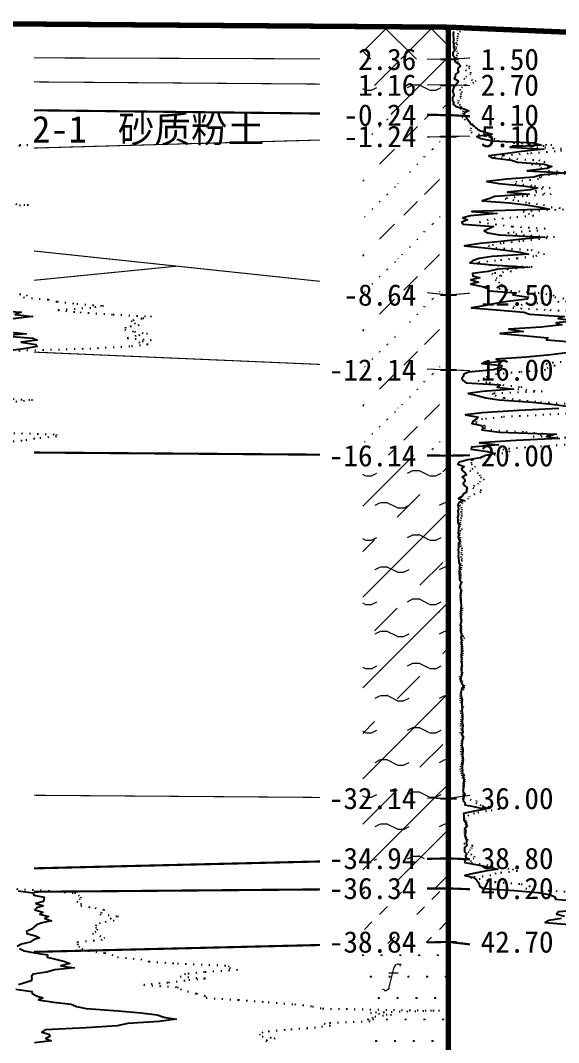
# Model space of a CAD drawing. Extents: x -37 to 3540, y -1485 to 297.
# Drawn here: x 235.3 to 285.5, y 123.8 to 219.3 of the extents above; entities that cross this region are included whole.
import ezdxf
from ezdxf.enums import TextEntityAlignment as Align

# ---------------------------------------------------------------- set-up
doc = ezdxf.new("R2010")
doc.units = 0
doc.linetypes.add('DOT', pattern=[6.35, 0, -6.35])
for name, color, linetype in [('CURVE', 200, 'CONTINUOUS'), ('HOLE', 41, 'CONTINUOUS'), ('STRATUM', 241, 'CONTINUOUS')]:
    doc.layers.add(name, color=color, linetype=linetype)
doc.layers.add('HATCH', color=7, linetype='CONTINUOUS', lineweight=13)
doc.styles.add('ST', font='')
doc.styles.get('ST').set_extended_font_data('SimSun')
pattern_1 = [(45, (0, 0), (-4.24264, 4.24264), [10, 0]), (45, (1.061, -3.182), (-2.12132, 6.36396), [3, -3])]
pattern_2 = [(45, (0, 0), (-4.24264, 4.24264), [10, 0]), (45, (1.061, -3.182), (-2.12132, 6.36396), [3, -3]), (26.565, (1.0741, -0.2536), (5.999823, 5.999812), [0.567, -12.849]), (0, (0.507, -0.2536), (0, 6), [0.567, -5.433]), (26.565, (-1.5813, 0), (5.999823, 5.999812), [0.567, -12.849]), (0, (-1.074, 0.2536), (0, 6), [0.567, -5.433]), (153.435, (0.5071, -0.2536), (-5.999818, -5e-06), [1.134, -12.2826]), (26.565, (4.0741, 2.7464), (5.999823, 5.999812), [0.567, -12.849]), (0, (3.507, 2.7464), (0, 6), [0.567, -5.433]), (26.565, (1.4187, 3), (5.999823, 5.999812), [0.567, -12.849]), (0, (1.926, 3.2536), (0, 6), [0.567, -5.433]), (153.435, (3.5071, 2.7464), (-5.999818, -5e-06), [1.134, -12.2826])]
pattern_3 = [(45, (0, 0), (-7e-07, 6.99998), [1.97196, -7.92754]), (45, (2.813, 2.829), (-7e-07, 6.99998), [1.99367, -7.90583]), (45, (5.0675, 5.082), (-7e-07, 6.99998), [1.81361, -8.08588]), (26.5651, (0, 3.5), (7, 7), [0.0965, -15.55598]), (36.8699, (0.7, 4.2), (7, 7), [0.19775, -34.80225]), (315, (3.5, 6.976), (6.99998, 1e-06), [0.03305, -9.86644]), (26.565, (3.5, 0), (7, 7), [0.14475, -15.50773]), (26.565, (4.2, 0.7), (7, 7), [0.10528, -15.5472]), (90, (4.55, 1.05), (-7, -5e-07), [0.02877, -6.97123]), (26.565, (4.9, 1.4), (7, 7), [0.09101, -31.21394]), (36.8699, (5.6, 2.1), (7, 7), [0.11069, -34.88931]), (45, (6.3, 2.8), (-2e-07, 6.99998), [0.10911, -9.79038]), (315, (6.914, 3.548), (6.99998, 1e-06), [0.03305, -9.86644]), (36.8699, (1.4, 4.9), (7, 7), [0.10224, -34.89776]), (53.1301, (2.1, 5.6), (14, 21), [0.13438, -34.86562]), (53.1301, (2.8, 6.3), (14, 21), [0.12625, -34.87375])]

msp = doc.modelspace()

# ---------------------------------------------------------------- hatches: boundary and pattern name
at = {"layer": 'HATCH'}
h = msp.add_hatch(dxfattribs=at)
h.set_pattern_fill('STT', color=50, style=0)
h.set_pattern_definition([(45, (0, 0), (-2.12132, 2.12132), [10, 0]), (135, (0, 0), (-2.12132, -2.12132), [10, 0])])
h.paths.add_polyline_path([(275.253, 218.637), (267.253, 218.697), (267.253, 215.665), (275.253, 215.637)])
h.paths.add_polyline_path([(266.043, 214.148), (272.742, 214.148), (272.742, 217.081), (266.043, 217.081)], flags=9)
h = msp.add_hatch(dxfattribs=at)
h.set_pattern_fill('FZNT', color=32, style=0)
h.set_pattern_definition(pattern_1)
h.paths.add_polyline_path([(275.253, 215.637), (267.253, 215.665), (267.253, 213.297), (275.253, 213.237)])
h.paths.add_polyline_path([(266.043, 211.748), (272.742, 211.748), (272.742, 214.681), (266.043, 214.681)], flags=9)
h.paths.add_polyline_path([(266.043, 214.148), (272.742, 214.148), (272.742, 217.081), (266.043, 217.081)], flags=9)
h = msp.add_hatch(dxfattribs=at)
h.set_pattern_fill('YNFNT', color=251, style=0)
h.set_pattern_definition(pattern_2)
h.paths.add_polyline_path([(275.253, 213.237), (267.253, 213.297), (267.253, 210.529), (275.253, 210.437)])
h.paths.add_polyline_path([(264.613, 208.948), (272.742, 208.948), (272.742, 211.881), (264.613, 211.881)], flags=9)
h.paths.add_polyline_path([(266.043, 211.748), (272.742, 211.748), (272.742, 214.681), (266.043, 214.681)], flags=9)
h = msp.add_hatch(dxfattribs=at)
h.set_pattern_fill('SZFT', color=52, style=0)
h.set_pattern_definition(pattern_3)
h.paths.add_polyline_path([(275.253, 210.437), (267.253, 210.529), (267.253, 208.213), (275.253, 208.437)])
h.paths.add_polyline_path([(264.616, 206.951), (272.739, 206.951), (272.739, 209.867), (264.616, 209.867)], flags=9)
h.paths.add_polyline_path([(264.613, 208.948), (272.742, 208.948), (272.742, 211.881), (264.613, 211.881)], flags=9)
h = msp.add_hatch(dxfattribs=at)
h.set_pattern_fill('SZFT', color=52, style=0)
h.set_pattern_definition(pattern_3)
h.paths.add_polyline_path([(275.253, 208.437), (267.253, 208.213), (267.253, 194.486), (275.253, 193.637)])
h.paths.add_polyline_path([(264.613, 192.148), (272.742, 192.148), (272.742, 195.081), (264.613, 195.081)], flags=9)
h.paths.add_polyline_path([(264.616, 206.951), (272.739, 206.951), (272.739, 209.867), (264.616, 209.867)], flags=9)
h = msp.add_hatch(dxfattribs=at)
h.set_pattern_fill('SZFT', color=52, style=0)
h.set_pattern_definition(pattern_3)
h.paths.add_polyline_path([(275.253, 193.637), (267.253, 194.486), (267.253, 186.981), (275.253, 186.637)])
h.paths.add_polyline_path([(263.186, 185.151), (272.739, 185.151), (272.739, 188.067), (263.186, 188.067)], flags=9)
h.paths.add_polyline_path([(264.613, 192.148), (272.742, 192.148), (272.742, 195.081), (264.613, 195.081)], flags=9)
h = msp.add_hatch(dxfattribs=at)
h.set_pattern_fill('SZFT', color=52, style=0)
h.set_pattern_definition(pattern_3)
h.paths.add_polyline_path([(275.253, 186.637), (267.253, 186.981), (267.253, 178.697), (275.253, 178.637)])
h.paths.add_polyline_path([(263.183, 177.148), (272.742, 177.148), (272.742, 180.081), (263.183, 180.081)], flags=9)
h.paths.add_polyline_path([(263.186, 185.151), (272.739, 185.151), (272.739, 188.067), (263.186, 188.067)], flags=9)
h = msp.add_hatch(dxfattribs=at)
h.set_pattern_fill('YNFNT', color=251, style=0)
h.set_pattern_definition(pattern_2)
h.paths.add_polyline_path([(275.253, 178.637), (267.253, 178.697), (267.253, 146.697), (275.253, 146.637)])
h.paths.add_polyline_path([(263.183, 145.148), (272.742, 145.148), (272.742, 148.081), (263.183, 148.081)], flags=9)
h.paths.add_polyline_path([(263.183, 177.148), (272.742, 177.148), (272.742, 180.081), (263.183, 180.081)], flags=9)
h = msp.add_hatch(dxfattribs=at)
h.set_pattern_fill('YNNT', color=251, style=0)
h.set_pattern_definition([(45, (0, 0), (-2.12132, 2.12132), [10, 0]), (26.565, (1.0741, -0.2536), (5.999823, 5.999812), [0.567, -12.849]), (0, (0.507, -0.2536), (0, 6), [0.567, -5.433]), (26.565, (-1.5813, 0), (5.999823, 5.999812), [0.567, -12.849]), (0, (-1.074, 0.2536), (0, 6), [0.567, -5.433]), (153.435, (0.5071, -0.2536), (-5.999818, -5e-06), [1.134, -12.2826]), (26.565, (4.0741, 2.7464), (5.999823, 5.999812), [0.567, -12.849]), (0, (3.507, 2.7464), (0, 6), [0.567, -5.433]), (26.565, (1.4187, 3), (5.999823, 5.999812), [0.567, -12.849]), (0, (1.926, 3.2536), (0, 6), [0.567, -5.433]), (153.435, (3.5071, 2.7464), (-5.999818, -5e-06), [1.134, -12.2826])])
h.paths.add_polyline_path([(275.253, 146.637), (267.253, 146.697), (267.253, 140.844), (275.253, 141.037)])
h.paths.add_polyline_path([(263.183, 139.548), (272.742, 139.548), (272.742, 142.481), (263.183, 142.481)], flags=9)
h.paths.add_polyline_path([(263.183, 145.148), (272.742, 145.148), (272.742, 148.081), (263.183, 148.081)], flags=9)
h = msp.add_hatch(dxfattribs=at)
h.set_pattern_fill('FZNT', color=32, style=0)
h.set_pattern_definition(pattern_1)
h.paths.add_polyline_path([(275.253, 141.037), (267.253, 140.844), (267.253, 138.171), (275.253, 138.237)])
h.paths.add_polyline_path([(263.183, 136.748), (272.742, 136.748), (272.742, 139.681), (263.183, 139.681)], flags=9)
h.paths.add_polyline_path([(263.183, 139.548), (272.742, 139.548), (272.742, 142.481), (263.183, 142.481)], flags=9)
h = msp.add_hatch(dxfattribs=at)
h.set_pattern_fill('NZFT', color=52, style=0)
h.set_pattern_definition([(45, (0, 0), (-6e-07, 6.99998), [0.9473, -8.9522]), (45, (1.4, 1.4), (-6e-07, 6.99998), [0.9869, -8.9126]), (45, (2.8, 2.8), (-6e-07, 6.99998), [1.06018, -8.83931]), (45, (4.2, 4.2), (-6e-07, 6.99998), [0.94918, -8.95032]), (45, (5.6, 5.6), (-6e-07, 6.99998), [1.0365, -8.863]), (45, (3.5, 0), (-6e-07, 6.99998), [1.01335, -8.88615]), (45, (4.9, 1.4), (-6e-07, 6.99998), [1.07896, -12.12037]), (45, (6.3, 2.8), (-6e-07, 6.99998), [0.99882, -8.90067]), (45, (0.7, 4.2), (-4e-07, 6.99998), [1.05533, -8.84416]), (45, (2.1, 5.6), (-4e-07, 6.99998), [1.0365, -8.863])])
h.paths.add_polyline_path([(275.253, 138.237), (267.253, 138.171), (267.253, 133.044), (275.253, 133.237)])
h.paths.add_polyline_path([(263.183, 131.748), (272.742, 131.748), (272.742, 134.681), (263.183, 134.681)], flags=9)
h.paths.add_polyline_path([(263.183, 136.748), (272.742, 136.748), (272.742, 139.681), (263.183, 139.681)], flags=9)
h = msp.add_hatch(dxfattribs=at)
h.set_pattern_fill('FS', color=142, style=0)
h.set_pattern_definition([(82.875, (-0.8346, -1.206), (0.0003693, 10.0001764), [0.0893, -80.5337]), (143.13, (-0.7336, -1.2818), (-29.999964, 20.000054), [0.12627, -49.87373]), (172.875, (-0.5564, -1.304), (-70.0002457, 9.9996603), [0.17857, -80.44443]), (206.565, (-0.378, -1.2147), (-9.999705, -9.99969), [0.19954, -22.16046]), (243.435, (-0.2887, -1.0363), (9e-06, -9.999696), [0.19954, -22.16146]), (255.964, (-0.1994, -0.679), (-0.0002, -9.999501), [0.36813, -40.86287]), (255.964, (0.1106, 0.561), (-0.0002, -9.999501), [1.27838, -39.95262]), (255.964, (0.179, 0.835), (-0.0002, -9.999501), [0.28235, -40.94865]), (216.87, (0.3694, 1.0892), (-9.999982, -10.000018), [0.12627, -49.87373]), (243.435, (0.2683, 1.0135), (9e-06, -9.999696), [0.19954, -22.16146]), (206.565, (0.548, 1.1785), (-9.999705, -9.99969), [0.19954, -22.16046]), (172.875, (0.725, 1.1563), (-70.0002457, 9.9996603), [0.17857, -80.44443]), (143.13, (0.826, 1.0806), (-29.999964, 20.000054), [0.12627, -49.87373]), (82.875, (0.815, 0.992), (0.000369, 10.0001764), [0.0893, -80.5337]), (0, (-0.33, 0.34), (0, 10), [0.89286, -9.10714]), (0, (0.025, 0), (1, 2), [0, -1.75]), (0, (0, 0.025), (1, 2), [0, -1.75]), (0, (0, 0), (1, 2), [0, -1.75]), (0, (-0.025, 0), (1, 2), [0, -1.75]), (0, (0, -0.025), (1, 2), [0, -1.75])])
h.paths.add_polyline_path([(275.253, 133.237), (267.253, 133.044), (267.253, 112.865), (275.253, 112.837)])
h.paths.add_polyline_path([(243.584, 110.005), (270.26, 110.005), (270.26, 114.949), (243.584, 114.949)], flags=9)
h.paths.add_polyline_path([(263.183, 111.348), (272.742, 111.348), (272.742, 114.281), (263.183, 114.281)], flags=9)
h.paths.add_polyline_path([(263.183, 131.748), (272.742, 131.748), (272.742, 134.681), (263.183, 134.681)], flags=9)

# ---------------------------------------------------------------- linework, layer by layer
at = {"layer": 'CURVE', "color": 30, "linetype": 'Continuous'}
for points in [[(275.763, 218.237), (275.703, 218.037), (275.703, 217.837), (275.723, 217.637), (275.733, 217.437), (275.683, 217.237), (275.743, 217.037), (275.713, 216.837), (275.793, 216.637), (275.813, 216.437), (275.663, 216.237), (275.653, 216.037), (275.813, 215.837), (275.803, 215.637), (275.853, 215.437), (276.163, 215.237), (276.363, 215.037), (276.153, 214.837), (276.123, 214.637), (276.173, 214.437), (275.913, 214.237), (275.883, 214.037), (275.773, 213.837), (276.153, 213.637), (276.083, 213.437), (275.903, 213.237), (275.743, 213.037), (275.693, 212.837), (275.633, 212.637), (275.713, 212.437), (275.743, 212.237), (275.643, 212.037), (275.643, 211.837), (275.763, 211.637), (275.683, 211.437), (275.933, 211.237), (276.623, 211.037), (277.153, 210.837), (276.733, 210.637), (276.693, 210.437), (276.893, 210.237), (277.033, 210.037), (277.173, 209.837), (277.263, 209.637), (277.613, 209.437), (277.803, 209.237), (278.073, 209.037), (278.683, 208.837), (279.343, 208.637), (277.893, 208.437), (278.273, 208.237), (279.293, 208.037), (283.223, 207.837), (283.913, 207.637), (281.003, 207.437), (284.143, 207.237), (282.053, 207.037), (280.753, 206.837), (279.013, 206.637), (279.353, 206.437), (281.133, 206.237), (281.693, 206.037), (284.193, 205.837), (284.883, 205.637), (284.463, 205.437), (282.583, 205.237), (286.203, 205.037), (283.833, 204.837), (283.203, 204.637), (280.683, 204.437), (278.823, 204.237), (279.983, 204.037), (282.203, 203.837), (283.573, 203.637), (282.913, 203.437), (280.753, 203.237), (282.773, 203.037), (279.593, 202.837), (279.103, 202.637), (278.403, 202.437), (280.933, 202.237), (282.503, 202.037), (283.803, 201.837), (284.693, 201.637), (277.443, 201.437), (279.763, 201.237), (277.323, 201.037), (276.593, 200.837), (277.013, 200.637), (276.493, 200.437), (276.613, 200.237), (279.443, 200.037), (279.073, 199.837), (278.573, 199.637), (278.933, 199.437), (280.003, 199.237), (284.203, 199.037), (282.143, 198.837), (280.163, 198.637), (278.203, 198.437), (276.743, 198.237), (278.633, 198.037), (280.363, 197.837), (281.933, 197.637), (282.723, 197.437), (279.343, 197.237), (278.123, 197.037), (277.493, 196.837), (277.253, 196.637), (279.303, 196.437), (282.653, 196.237), (279.863, 196.037), (278.953, 195.837), (277.483, 195.637), (277.523, 195.437), (278.183, 195.237), (277.333, 195.037), (278.043, 194.837), (277.333, 194.637), (278.433, 194.437), (278.913, 194.237), (279.003, 194.037), (281.583, 193.837), (281.273, 193.637), (282.713, 193.437), (282.603, 193.237), (280.753, 193.037), (279.653, 192.837), (278.543, 192.637), (277.413, 192.437), (279.743, 192.237), (282.283, 192.037), (282.813, 191.837), (286.043, 191.637), (285.483, 191.437), (287.123, 191.237), (285.303, 191.037), (285.843, 190.837), (283.893, 190.637), (280.893, 190.437), (282.213, 190.237), (280.073, 190.037), (282.563, 189.837), (284.523, 189.637), (284.393, 189.437), (287.133, 189.237)], [(232.145, 192.217), (235.375, 192.017), (234.815, 191.817), (236.455, 191.617), (234.635, 191.417)], [(233.895, 190.217), (235.855, 190.017), (233.725, 189.817), (236.465, 189.617), (236.875, 189.417), (235.385, 189.217), (236.765, 189.017), (236.885, 188.817), (235.635, 188.617), (234.135, 188.417)], [(286.303, 188.237), (284.803, 188.037), (282.533, 187.837), (279.693, 187.637), (280.213, 187.437), (278.353, 187.237), (280.223, 187.037), (280.133, 186.837), (279.433, 186.637), (277.133, 186.437), (276.693, 186.237), (276.613, 186.037), (276.503, 185.837), (276.633, 185.637), (276.893, 185.437), (280.073, 185.237), (279.783, 185.037), (281.323, 184.837), (278.433, 184.637), (277.083, 184.437), (277.933, 184.237), (278.723, 184.037), (279.983, 183.837), (283.083, 183.637), (284.853, 183.437), (286.573, 183.237)], [(285.553, 183.037), (281.813, 182.837), (278.393, 182.637), (276.833, 182.437), (278.033, 182.237), (277.853, 182.037), (277.533, 181.837), (277.423, 181.637), (278.323, 181.437), (278.513, 181.237), (278.373, 181.037), (279.973, 180.837), (285.313, 180.637), (284.393, 180.437), (285.593, 180.237), (281.573, 180.037), (278.143, 179.837), (279.913, 179.637), (277.403, 179.437), (277.383, 179.237), (278.893, 179.037), (279.603, 178.837), (278.693, 178.637), (278.243, 178.437), (277.073, 178.237), (276.273, 178.037), (276.133, 177.837), (276.703, 177.637), (276.473, 177.437), (276.543, 177.237), (276.803, 177.037), (276.933, 176.837), (276.533, 176.637), (276.763, 176.437), (276.793, 176.237), (276.613, 176.037), (276.763, 175.837), (276.983, 175.637), (276.933, 175.437), (276.923, 175.237), (276.633, 175.037), (276.493, 174.837), (276.203, 174.637), (276.673, 174.437), (276.233, 174.237), (276.123, 174.037), (276.153, 173.837), (276.173, 173.637), (276.133, 173.437), (276.153, 173.237), (276.163, 173.037), (276.103, 172.837), (276.113, 172.637), (276.133, 172.437), (276.203, 172.237), (276.213, 172.037), (276.203, 171.837), (276.193, 171.637), (276.143, 171.437), (276.193, 171.237), (276.163, 171.037), (276.213, 170.837), (276.343, 170.637), (276.183, 170.437), (276.203, 170.237), (276.173, 170.037), (276.143, 169.837), (276.183, 169.637), (276.183, 169.437), (276.163, 169.237), (276.183, 169.037), (276.223, 168.837), (276.223, 168.637), (276.303, 168.437), (276.293, 168.237), (276.283, 168.037), (276.263, 167.837), (276.253, 167.637), (276.273, 167.437), (276.273, 167.237), (276.273, 167.037), (276.513, 166.837), (276.373, 166.637), (276.333, 166.437), (276.343, 166.237), (276.433, 166.037), (276.373, 165.837), (276.363, 165.637), (276.383, 165.437), (276.393, 165.237), (276.403, 165.037), (276.393, 164.837), (276.423, 164.637), (276.403, 164.437), (276.403, 164.237), (276.373, 164.037), (276.363, 163.837), (276.383, 163.637), (276.413, 163.437), (276.453, 163.237), (276.393, 163.037), (276.363, 162.837), (276.423, 162.637), (276.373, 162.437), (276.383, 162.237), (276.443, 162.037), (276.463, 161.837), (276.393, 161.637), (276.453, 161.437), (276.423, 161.237), (276.433, 161.037), (276.453, 160.837), (276.473, 160.637), (276.463, 160.437), (276.463, 160.237), (276.443, 160.037), (276.443, 159.837), (276.463, 159.637), (276.423, 159.437), (276.453, 159.237), (276.493, 159.037), (276.423, 158.837), (276.433, 158.637), (276.473, 158.437), (276.503, 158.237), (276.433, 158.037), (276.413, 157.837), (276.383, 157.637), (276.473, 157.437), (276.583, 157.237), (276.633, 157.037), (276.453, 156.837), (276.443, 156.637), (276.403, 156.437), (276.443, 156.237), (276.473, 156.037), (276.523, 155.837), (276.493, 155.637), (276.513, 155.437), (276.493, 155.237), (276.523, 155.037), (276.513, 154.837), (276.543, 154.637), (276.563, 154.437), (276.573, 154.237), (276.563, 154.037), (276.543, 153.837), (276.543, 153.637), (276.583, 153.437), (276.553, 153.237), (276.573, 153.037), (276.603, 152.837), (276.513, 152.637), (276.623, 152.437), (276.613, 152.237), (276.543, 152.037), (276.533, 151.837), (276.493, 151.637), (276.543, 151.437), (276.583, 151.237), (276.583, 151.037), (276.553, 150.837), (276.573, 150.637), (276.603, 150.437), (276.613, 150.237), (276.593, 150.037), (276.563, 149.837), (276.543, 149.637), (276.543, 149.437), (276.573, 149.237), (276.543, 149.037), (276.713, 148.837), (276.613, 148.637), (276.673, 148.437), (276.693, 148.237), (276.633, 148.037), (276.673, 147.837), (276.643, 147.637), (276.633, 147.437), (276.633, 147.237), (276.813, 147.037), (276.673, 146.837), (276.653, 146.637), (276.633, 146.437), (276.803, 146.237), (276.773, 146.037), (277.733, 145.837), (278.713, 145.637), (277.683, 145.437), (276.653, 145.237), (276.693, 145.037), (276.693, 144.837), (276.693, 144.637), (276.823, 144.437), (276.913, 144.237), (277.003, 144.037), (276.753, 143.837), (276.883, 143.637), (276.843, 143.437), (276.803, 143.237), (276.803, 143.037), (276.893, 142.837), (276.933, 142.637), (276.893, 142.437), (276.963, 142.237), (276.743, 142.037), (276.733, 141.837), (276.733, 141.637), (276.963, 141.437), (276.843, 141.237), (276.993, 141.037), (276.743, 140.837), (276.783, 140.637), (277.953, 140.437), (278.863, 140.237), (279.843, 140.037), (278.663, 139.837), (277.603, 139.637), (276.793, 139.437), (277.583, 139.237), (277.883, 139.037), (277.983, 138.837), (278.103, 138.637), (278.143, 138.437), (278.493, 138.237), (281.413, 138.037), (283.553, 137.837), (284.773, 137.637), (285.163, 137.437), (285.233, 137.237), (287.213, 137.037)], [(235.105, 138.017), (236.495, 137.817), (236.565, 137.617), (237.545, 137.417), (237.495, 137.217), (237.475, 137.017), (236.765, 136.817), (237.445, 136.617), (236.845, 136.417), (236.665, 136.217), (237.405, 136.017), (237.115, 135.817), (237.945, 135.617), (237.595, 135.417), (238.215, 135.217), (237.335, 135.017), (236.825, 134.817), (236.575, 134.617), (236.345, 134.417), (235.895, 134.217), (235.915, 134.017), (236.735, 133.817), (237.095, 133.617), (236.535, 133.417), (236.235, 133.217), (235.425, 133.017), (235.025, 132.817)], [(288.113, 136.237), (285.513, 136.037), (285.333, 135.837), (286.073, 135.637)], [(285.783, 135.437), (284.613, 135.237), (284.263, 135.037), (286.883, 134.837)], [(235.215, 132.617), (235.665, 132.417), (236.655, 132.217), (237.845, 132.017), (237.805, 131.817), (238.585, 131.617), (239.465, 131.417), (239.935, 131.217), (239.085, 131.017), (240.335, 130.817), (238.525, 130.617), (237.735, 130.417), (236.495, 130.217), (236.345, 130.017), (236.365, 129.817), (236.325, 129.617), (235.715, 129.417), (235.135, 129.217)], [(234.885, 128.817), (236.395, 128.617), (236.425, 128.417), (236.805, 128.217), (237.395, 128.017), (237.015, 127.817), (238.395, 127.617), (240.035, 127.417), (240.535, 127.217), (241.455, 127.017), (244.475, 126.817), (246.535, 126.617), (248.075, 126.417), (248.705, 126.217), (249.855, 126.017), (248.275, 125.817), (245.335, 125.617), (244.355, 125.417), (241.445, 125.217), (237.635, 125.017), (237.305, 124.817), (237.955, 124.617), (238.065, 124.417), (237.695, 124.217), (238.195, 124.017), (236.635, 123.817)]]:
    msp.add_lwpolyline(points, dxfattribs=at)
at = {"layer": 'CURVE', "color": 100, "linetype": 'DOT', "ltscale": 0.1}
for points in [[(276.343, 218.237), (276.173, 218.037), (276.093, 217.837), (276.073, 217.637), (276.103, 217.437), (275.943, 217.237), (276.083, 217.037), (275.963, 216.837), (275.943, 216.637), (275.993, 216.437), (276.123, 216.237), (276.053, 216.037), (275.963, 215.837), (276.093, 215.637), (276.053, 215.437), (276.173, 215.237), (277.173, 215.037), (277.223, 214.837), (276.833, 214.637), (277.323, 214.437), (277.323, 214.237), (276.943, 214.037), (276.673, 213.837), (277.803, 213.637), (277.623, 213.437), (276.843, 213.237), (276.543, 213.037), (276.303, 212.837), (276.513, 212.637), (276.413, 212.437), (276.373, 212.237), (276.403, 212.037), (276.183, 211.837), (276.123, 211.637), (276.283, 211.437), (276.463, 211.237), (276.343, 211.037), (276.623, 210.837), (276.633, 210.637), (276.573, 210.437), (276.493, 210.237), (276.713, 210.037), (277.163, 209.837), (277.433, 209.637), (277.563, 209.437), (277.353, 209.237), (277.273, 209.037), (277.383, 208.837), (278.053, 208.637), (279.033, 208.437), (279.483, 208.237), (279.863, 208.037), (281.353, 207.837), (284.893, 207.637), (283.503, 207.437), (287.273, 207.237), (285.213, 207.037), (282.683, 206.837), (280.343, 206.637), (279.433, 206.437), (283.683, 206.237), (284.263, 206.037), (283.013, 205.837), (284.673, 205.637), (283.843, 205.437), (284.593, 205.237), (287.563, 205.037), (284.673, 204.837), (283.793, 204.637), (283.653, 204.437), (281.603, 204.237), (281.463, 204.037), (283.283, 203.837), (284.743, 203.637), (283.363, 203.437), (283.413, 203.237), (284.843, 203.037), (282.213, 202.837), (280.543, 202.637), (281.713, 202.437), (282.733, 202.237), (284.113, 202.037), (284.833, 201.837), (286.723, 201.637), (282.223, 201.437), (282.713, 201.237), (283.203, 201.037), (281.073, 200.837), (278.963, 200.637), (278.153, 200.437), (279.623, 200.237), (281.233, 200.037), (284.273, 199.837), (283.593, 199.637), (280.803, 199.437), (282.213, 199.237), (285.153, 199.037), (283.753, 198.837), (281.913, 198.637), (280.173, 198.437), (278.993, 198.237), (279.663, 198.037), (282.963, 197.837), (283.633, 197.637), (284.223, 197.437), (283.213, 197.237), (281.683, 197.037), (279.653, 196.837), (277.913, 196.637), (279.113, 196.437), (283.053, 196.237), (280.693, 196.037), (281.123, 195.837), (279.303, 195.637), (280.233, 195.437), (279.773, 195.237), (279.613, 195.037), (279.933, 194.837), (280.163, 194.637), (280.283, 194.437), (279.983, 194.237), (281.073, 194.037), (283.613, 193.837), (285.033, 193.637), (285.183, 193.437), (286.613, 193.237)], [(230.835, 207.817), (236.005, 207.617), (233.845, 207.417)], [(234.165, 202.217), (236.055, 202.017), (231.555, 201.817)], [(234.515, 193.817), (235.945, 193.617), (235.605, 193.417), (237.915, 193.217), (238.725, 193.017), (240.585, 192.817), (243.065, 192.617), (241.885, 192.417), (238.815, 192.217), (240.885, 192.017), (243.955, 191.817), (247.535, 191.617), (246.655, 191.417), (245.645, 191.217), (245.955, 191.017), (246.395, 190.817), (245.105, 190.617), (245.055, 190.417), (245.945, 190.217), (247.165, 190.017), (246.105, 189.817), (245.285, 189.617), (247.505, 189.417), (246.355, 189.217), (247.245, 189.017), (245.525, 188.817), (241.895, 188.617), (235.165, 188.417)], [(286.273, 193.037), (283.583, 192.837), (281.393, 192.637), (281.253, 192.437), (284.733, 192.237), (288.553, 192.037)], [(286.503, 187.437), (284.373, 187.237), (285.193, 187.037), (284.523, 186.837), (284.293, 186.637), (281.913, 186.437), (279.723, 186.237), (278.863, 186.037), (278.613, 185.837), (278.013, 185.637), (279.063, 185.437), (280.333, 185.237), (282.093, 185.037), (281.733, 184.837), (284.003, 184.637), (279.333, 184.437), (279.613, 184.237), (280.453, 184.037), (281.843, 183.837), (283.833, 183.637), (287.103, 183.437)], [(233.165, 184.017), (236.435, 183.817), (234.565, 183.617)], [(288.483, 182.637), (284.163, 182.437), (280.253, 182.237), (278.413, 182.037), (277.843, 181.837), (277.813, 181.637), (278.673, 181.437), (278.603, 181.237), (279.203, 181.037), (282.483, 180.837), (284.643, 180.637), (283.153, 180.437), (289.313, 180.237)], [(232.485, 180.817), (238.645, 180.617), (238.695, 180.417), (236.645, 180.217), (235.465, 180.017), (232.495, 179.817)], [(286.133, 179.637), (283.163, 179.437), (280.333, 179.237), (280.973, 179.037), (280.333, 178.837), (279.033, 178.637), (278.313, 178.437), (277.393, 178.237), (277.383, 178.037), (277.373, 177.837), (277.743, 177.637), (277.513, 177.437), (277.243, 177.237), (277.943, 177.037), (278.143, 176.837), (278.243, 176.637), (278.593, 176.437), (278.223, 176.237), (278.033, 176.037), (277.683, 175.837), (277.523, 175.637), (278.283, 175.437), (278.283, 175.237), (277.723, 175.037), (277.223, 174.837), (277.103, 174.637), (276.803, 174.437), (276.553, 174.237), (276.323, 174.037), (276.433, 173.837), (276.503, 173.637), (276.433, 173.437), (276.423, 173.237), (276.493, 173.037), (276.463, 172.837), (276.363, 172.637), (276.323, 172.437), (276.393, 172.237), (276.263, 172.037), (276.513, 171.837), (276.413, 171.637), (276.283, 171.437), (276.253, 171.237), (276.353, 171.037), (276.303, 170.837), (276.333, 170.637), (276.333, 170.437), (276.383, 170.237), (276.493, 170.037), (276.503, 169.837), (276.393, 169.637), (276.543, 169.437), (276.413, 169.237), (276.473, 169.037), (276.543, 168.837), (276.353, 168.637), (276.493, 168.437), (276.443, 168.237), (276.433, 168.037), (276.303, 167.837), (276.363, 167.637), (276.363, 167.437), (276.443, 167.237), (276.303, 167.037), (276.463, 166.837), (276.383, 166.637), (276.293, 166.437), (276.333, 166.237), (276.473, 166.037), (276.433, 165.837), (276.343, 165.637), (276.333, 165.437), (276.353, 165.237), (276.383, 165.037), (276.413, 164.837), (276.433, 164.637), (276.543, 164.437), (276.523, 164.237), (276.473, 164.037), (276.453, 163.837), (276.413, 163.637), (276.373, 163.437), (276.463, 163.237), (276.413, 163.037), (276.333, 162.837), (276.303, 162.637), (276.463, 162.437), (276.393, 162.237), (276.483, 162.037), (276.593, 161.837), (276.733, 161.637), (276.543, 161.437), (276.493, 161.237), (276.493, 161.037), (276.533, 160.837), (276.533, 160.637), (276.603, 160.437), (276.603, 160.237), (276.543, 160.037), (276.513, 159.837), (276.483, 159.637), (276.503, 159.437), (276.503, 159.237), (276.523, 159.037), (276.503, 158.837), (276.463, 158.637), (276.563, 158.437), (276.483, 158.237), (276.303, 158.037), (276.263, 157.837), (276.533, 157.637), (276.463, 157.437), (276.723, 157.237), (276.673, 157.037), (276.673, 156.837), (276.443, 156.637), (276.383, 156.437), (276.333, 156.237), (276.343, 156.037), (276.353, 155.837), (276.383, 155.637), (276.453, 155.437), (276.613, 155.237), (276.543, 155.037), (276.383, 154.837), (276.353, 154.637), (276.513, 154.437), (276.493, 154.237), (276.433, 154.037), (276.433, 153.837), (276.393, 153.637), (276.383, 153.437), (276.393, 153.237), (276.503, 153.037), (276.353, 152.837), (276.393, 152.637), (276.553, 152.437), (276.573, 152.237), (276.463, 152.037), (276.453, 151.837), (276.393, 151.637), (276.463, 151.437), (276.453, 151.237), (276.403, 151.037), (276.433, 150.837), (276.463, 150.637), (276.523, 150.437), (276.533, 150.237), (276.503, 150.037), (276.493, 149.837), (276.393, 149.637), (276.353, 149.437), (276.373, 149.237), (276.433, 149.037), (276.493, 148.837), (276.513, 148.637), (276.733, 148.437), (276.763, 148.237), (276.733, 148.037), (276.603, 147.837), (276.623, 147.637), (276.603, 147.437), (276.633, 147.237), (276.633, 147.037), (276.613, 146.837), (276.543, 146.637), (277.883, 146.437), (277.813, 146.237), (278.203, 146.037), (279.143, 145.837), (280.053, 145.637), (278.803, 145.437), (277.693, 145.237), (277.163, 145.037), (276.723, 144.837), (276.813, 144.637), (276.963, 144.437), (276.843, 144.237), (276.873, 144.037), (276.843, 143.837), (276.733, 143.637), (276.763, 143.437), (276.753, 143.237), (276.873, 143.037), (277.013, 142.837), (276.983, 142.637), (276.673, 142.437), (277.513, 142.237), (277.413, 142.037), (277.283, 141.837), (277.073, 141.637), (277.343, 141.437), (277.673, 141.237), (277.633, 141.037), (277.303, 140.837), (277.373, 140.637), (278.843, 140.437), (279.323, 140.237), (281.233, 140.037), (281.683, 139.837), (279.703, 139.637), (279.213, 139.437), (277.373, 139.237), (278.823, 139.037), (279.603, 138.837), (282.033, 138.637), (282.873, 138.437), (282.473, 138.237), (284.563, 138.037), (287.893, 137.837)], [(234.225, 138.217), (237.945, 138.017), (240.355, 137.817), (240.735, 137.617), (240.955, 137.417), (240.865, 137.217), (240.585, 137.017), (240.965, 136.817), (240.955, 136.617), (242.285, 136.417), (243.175, 136.217), (242.895, 136.017), (242.765, 135.817), (244.465, 135.617), (243.685, 135.417), (244.055, 135.217), (242.745, 135.017), (242.375, 134.817), (242.305, 134.617), (242.505, 134.417), (242.345, 134.217), (242.035, 134.017), (242.725, 133.817), (243.175, 133.617), (242.945, 133.417), (240.645, 133.217), (240.635, 133.017), (240.735, 132.817), (241.035, 132.617), (241.615, 132.417), (243.185, 132.217), (243.845, 132.017), (244.375, 131.817), (246.535, 131.617), (247.315, 131.417), (249.965, 131.217), (254.705, 131.017), (254.815, 130.817), (255.575, 130.617), (252.505, 130.417), (250.715, 130.217), (250.205, 130.017), (252.595, 129.817), (250.675, 129.617), (249.075, 129.417), (246.835, 129.217), (249.955, 129.017), (250.245, 128.817), (250.915, 128.617), (251.745, 128.417), (252.515, 128.217), (252.645, 128.017), (255.655, 127.817), (258.435, 127.617), (260.915, 127.417), (262.565, 127.217), (263.515, 127.017), (274.415, 126.817), (267.985, 126.617), (269.935, 126.417), (268.145, 126.217), (268.245, 126.017), (267.935, 125.817), (263.655, 125.617), (264.235, 125.417), (262.855, 125.217), (260.005, 125.017), (257.925, 124.817), (257.615, 124.617), (257.875, 124.417), (259.095, 124.217), (258.215, 124.017), (258.515, 123.817)]]:
    msp.add_lwpolyline(points, dxfattribs=at)
at = {"layer": 'HOLE', "linetype": 'Continuous', "const_width": 0.5}
msp.add_lwpolyline([(275.253, 218.637), (275.253, 69.936)], dxfattribs=at)
at = {"layer": 'HOLE', "linetype": 'Continuous'}
for points in [[(274.503, 215.637), (276.003, 215.637)], [(274.503, 213.237), (276.003, 213.237)], [(274.503, 210.437), (276.003, 210.437)], [(274.503, 208.437), (276.003, 208.437)], [(274.503, 193.637), (276.003, 193.637)], [(274.503, 186.637), (276.003, 186.637)], [(274.503, 178.637), (276.003, 178.637)], [(274.503, 146.637), (276.003, 146.637)], [(274.503, 141.037), (276.003, 141.037)], [(274.503, 138.237), (276.003, 138.237)], [(274.503, 133.237), (276.003, 133.237)]]:
    msp.add_lwpolyline(points, dxfattribs=at)
at = {"layer": 'STRATUM', "linetype": 'Continuous'}
for points, const_width in [([(39.292, 217.016), (76.564, 217.155), (125.942, 218.953), (175.404, 218.967), (224.585, 219.017), (275.253, 218.637), (333.108, 216.213), (390.708, 215.991)], 0.5), ([(236.585, 215.774), (249.919, 215.727), (263.253, 215.68)], 0.1), ([(273.253, 215.644), (275.253, 215.637), (277.253, 215.761)], 0.1), ([(236.585, 213.527), (249.919, 213.427), (263.253, 213.327)], 0.1), ([(273.253, 213.252), (275.253, 213.237), (277.253, 213.202)], 0.1), ([(236.585, 210.88), (249.919, 210.727), (263.253, 210.574)], 0.2), ([(273.253, 210.46), (275.253, 210.437), (277.253, 210.326)], 0.2), ([(236.585, 207.353), (249.919, 207.727), (263.253, 208.101)], 0.1), ([(273.253, 208.381), (275.253, 208.437), (277.253, 208.464)], 0.1), ([(236.585, 197.743), (249.919, 196.327), (263.253, 194.911)], 0.1), ([(236.585, 195.006), (237.252, 195.072), (249.919, 196.327)], 0.1), ([(273.253, 193.849), (275.253, 193.637), (277.253, 193.802)], 0.1), ([(236.585, 188.301), (249.919, 187.727), (263.253, 187.153)], 0.1), ([(273.253, 186.723), (275.253, 186.637), (277.253, 186.581)], 0.1), ([(236.585, 178.927), (249.919, 178.827), (263.253, 178.727)], 0.2), ([(273.253, 178.652), (275.253, 178.637), (277.253, 178.664)], 0.2), ([(236.585, 146.927), (249.919, 146.827), (263.253, 146.727)], 0.1), ([(273.253, 146.652), (275.253, 146.637), (277.253, 146.927)], 0.1), ([(236.585, 140.106), (249.919, 140.427), (263.253, 140.748)], 0.2), ([(273.253, 140.989), (275.253, 141.037), (277.253, 140.953)], 0.2), ([(236.585, 137.916), (249.919, 138.027), (263.253, 138.138)], 0.2), ([(273.253, 138.22), (275.253, 138.237), (277.253, 138.153)], 0.2), ([(236.585, 132.306), (249.919, 132.627), (263.253, 132.948)], 0.2), ([(273.253, 133.189), (275.253, 133.237), (277.253, 133.008)], 0.2)]:
    msp.add_lwpolyline(points, dxfattribs=dict(at, const_width=const_width))

# ---------------------------------------------------------------- texts
at = {"layer": 'HOLE', "style": 'ST'}
for s, p in [('2.36', (272.253, 215.637)), ('1.16', (272.253, 213.237)), ('-0.24', (272.253, 210.437)), ('-1.24', (272.253, 208.437)), ('-8.64', (272.253, 193.637)), ('-12.14', (272.253, 186.637)), ('-16.14', (272.253, 178.637)), ('-32.14', (272.253, 146.637)), ('-34.94', (272.253, 141.037)), ('-36.34', (272.253, 138.237)), ('-38.84', (272.253, 133.237))]:
    msp.add_text(s, height=2, dxfattribs=at).set_placement(p, align=Align.MIDDLE_RIGHT)
for s, p in [('1.50', (278.253, 215.637)), ('2.70', (278.253, 213.237)), ('4.10', (278.253, 210.437)), ('5.10', (278.253, 208.437)), ('12.50', (278.253, 193.637)), ('16.00', (278.253, 186.637)), ('20.00', (278.253, 178.637)), ('36.00', (278.253, 146.637)), ('38.80', (278.253, 141.037)), ('40.20', (278.253, 138.237)), ('42.70', (278.253, 133.237))]:
    msp.add_text(s, height=2, dxfattribs=at).set_placement(p, align=Align.MIDDLE_LEFT)
at = {"layer": 'STRATUM', "style": 'ST'}
for s, p in [('2-1', (236.408, 209.115)), ('砂质粉土', (244.408, 209.115))]:
    msp.add_text(s, height=2.5, dxfattribs=at).set_placement(p, align=Align.MIDDLE_LEFT)

doc.saveas('drawing.dxf')
